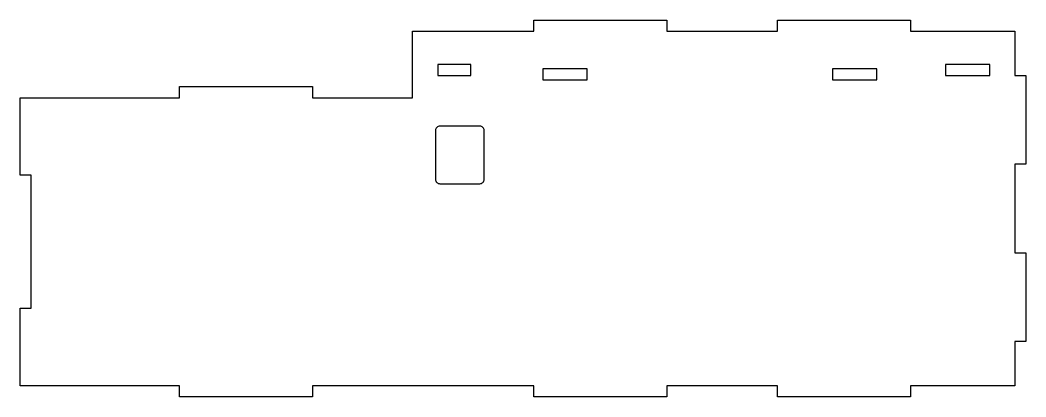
# Model space of a CAD drawing. Header units: millimetres. Extents: x -101 to 126, y -82 to 3.
import ezdxf

# ---------------------------------------------------------------- set-up
doc = ezdxf.new("R2010")
doc.units = ezdxf.units.MM
doc.layers.get('0').update_dxf_attribs({"linetype": 'CONTINUOUS'})

msp = doc.modelspace()

# ---------------------------------------------------------------- linework, layer by layer
for points in [[(-98.78, -32.49), (-101.28, -32.49), (-101.28, -14.99), (-65.28, -14.99), (-65.28, -12.49), (-35.28, -12.49), (-35.28, -14.99), (-12.7, -14.99), (-12.7, 0.01), (14.72, 0.01), (14.72, 2.51), (44.72, 2.51), (44.72, 0.01), (69.72, 0.01), (69.72, 2.51), (99.72, 2.51), (99.72, 0.01), (123.26, 0.01), (123.26, -9.99), (125.76, -9.99), (125.76, -29.99), (123.26, -29.99), (123.26, -49.99), (125.76, -49.99), (125.76, -69.99), (123.26, -69.99), (123.26, -79.99), (99.72, -79.99), (99.72, -82.49), (69.72, -82.49), (69.72, -79.99), (44.72, -79.99), (44.72, -82.49), (14.72, -82.49), (14.72, -79.99), (-35.28, -79.99), (-35.28, -82.49), (-65.28, -82.49), (-65.28, -79.99), (-101.28, -79.99), (-101.28, -62.49), (-98.78, -62.49)], [(0.49, -9.99), (0.49, -7.49), (-7.01, -7.49), (-7.01, -9.99)], [(26.72, -10.96), (26.72, -8.46), (16.72, -8.46), (16.72, -10.96)], [(92.09, -10.96), (92.09, -8.46), (82.09, -8.46), (82.09, -10.96)], [(117.62, -7.49), (107.62, -7.49), (107.62, -9.99), (117.62, -9.99)]]:
    msp.add_lwpolyline(points, close=True)
msp.add_lwpolyline([(2.49, -21.39), (-6.51, -21.39, 0.414214), (-7.51, -22.39), (-7.51, -33.39, 0.414214), (-6.51, -34.39), (2.49, -34.39, 0.414214), (3.49, -33.39), (3.49, -22.39, 0.414214)], format="xyb", close=True)

doc.saveas('drawing.dxf')
